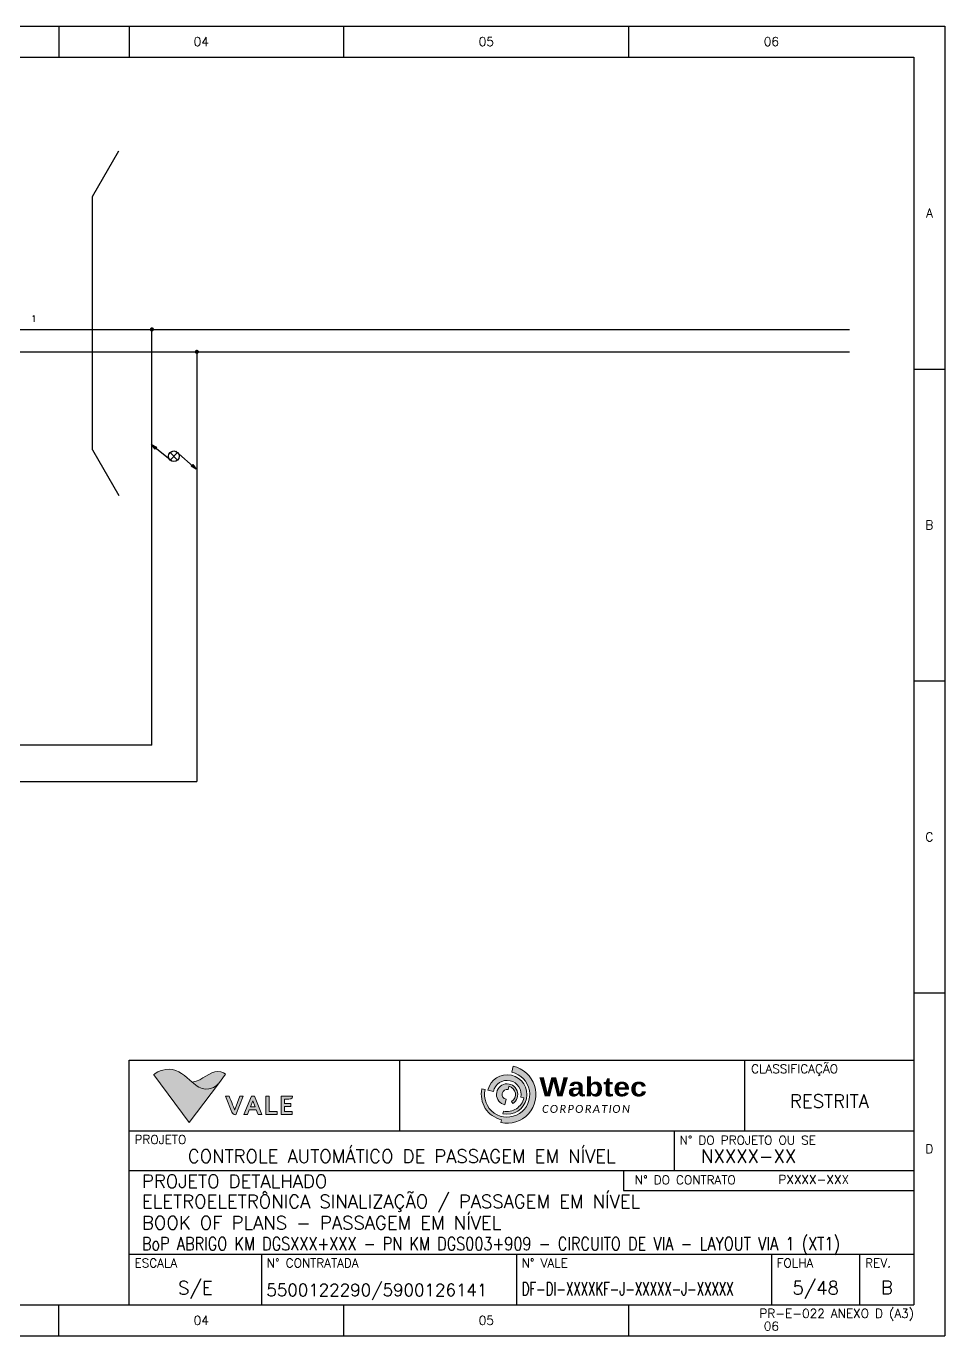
# Model space of a CAD drawing. Header units: millimetres. Extents: x -61265 to -60845, y 1816 to 2113.
# Drawn here: x -61053 to -60844.6, y 1816.1 to 2113.1 of the extents above; entities that cross this region are included whole.
import ezdxf
from ezdxf.enums import TextEntityAlignment as Align

# ---------------------------------------------------------------- set-up
doc = ezdxf.new("R2010")
doc.units = ezdxf.units.MM
doc.header["$LTSCALE"] = 10
for name, color, linetype in [('EL2', 7, 'Continuous'), ('FORMATO', 7, 'Continuous'), ('FRL2', 2, 'Continuous'), ('FRL3', 3, 'Continuous'), ('FRL4', 4, 'Continuous'), ('FRL5', 5, 'Continuous'), ('FRL6', 6, 'Continuous'), ('FRL7', 7, 'Continuous'), ('FRR120', 7, 'Continuous'), ('FRR175', 1, 'Continuous'), ('FRR80', 3, 'Continuous')]:
    doc.layers.add(name, color=color, linetype=linetype)
doc.styles.add('MtXpl_Arial_Black_1', font='ariblk.ttf')
doc.styles.add('R120', font='simplex.shx', dxfattribs={"height": 3})
doc.styles.add('R60', font='simplex.shx', dxfattribs={"height": 1.5})
doc.styles.add('R80', font='simplex.shx', dxfattribs={"height": 2})

# ---------------------------------------------------------------- blocks, each defined once
blk = doc.blocks.new('A3_FOLHA_INTERNA')
at = {"lineweight": 0}
h = blk.add_hatch(color=1, dxfattribs=at)
h.dxf.hatch_style = 1
h.paths.add_polyline_path([(316.35, 55.71), (317.61, 55.43, -0.991094), (323.84, 54.08), (324.5, 53.94, -0.417634), (319.89, 50.96), (319.75, 50.35, 2.410864)], flags=17)
h.paths.add_polyline_path([(320.96, 55.82), (321.12, 56.57, -0.677146), (321.71, 53.12), (322, 52.68, 5.093189), (320.2, 52.37), (320.48, 53.63, -0.996657)], flags=16)
h.paths.add_polyline_path([(315.71, 55.84), (315, 56, 0.41436), (319.46, 49.01), (319.31, 48.34, 1.003354), (322.1, 61.12), (321.8, 59.75, -2.427708)])
at = {"layer": 'FORMATO', "linetype": 'Continuous', "lineweight": 0, "true_color": 0x007e7a}
h = blk.add_hatch(color=136, dxfattribs=at)
edge = h.paths.add_edge_path()
edge.add_spline(control_points=[(249.28, 57.53), (250.31, 56.66), (251.29, 55.94), (252.36, 55.94), (252.36, 55.94), (254.31, 55.94), (255.22, 57.16), (255.22, 57.16), (255.22, 57.16), (255.22, 57.16), (248.63, 48.41), (248.63, 48.41), (248.63, 48.41), (248.63, 48.41), (240.56, 59.2), (240.56, 59.2), (240.56, 59.2), (240.56, 59.2), (241.88, 60.46), (244.07, 60.46), (244.07, 60.46), (246.14, 60.46), (247.75, 58.83), (249.28, 57.53)], knot_values=[0, 0, 0, 0, 0.166667, 0.166667, 0.166667, 0.166667, 0.333333, 0.333333, 0.333333, 0.333333, 0.5, 0.5, 0.5, 0.5, 0.666667, 0.666667, 0.666667, 0.666667, 0.833333, 0.833333, 0.833333, 0.833333, 1, 1, 1, 1], degree=3, periodic=0)
at = {"layer": 'FORMATO', "linetype": 'Continuous', "lineweight": 0, "true_color": 0xedb111}
h = blk.add_hatch(color=40, dxfattribs=at)
edge = h.paths.add_edge_path()
edge.add_spline(control_points=[(256.87, 59.33), (256.87, 59.33), (256.12, 59.95), (255.12, 59.95), (255.12, 59.95), (253.11, 59.95), (251.85, 57.95), (249.28, 57.53), (249.28, 57.53), (250.31, 56.66), (251.29, 55.94), (252.36, 55.94), (252.36, 55.94), (254.31, 55.94), (255.22, 57.16), (255.22, 57.16), (255.22, 57.16), (255.22, 57.16), (256.87, 59.33), (256.87, 59.33)], knot_values=[0, 0, 0, 0, 0.2, 0.2, 0.2, 0.2, 0.4, 0.4, 0.4, 0.4, 0.6, 0.6, 0.6, 0.6, 0.8, 0.8, 0.8, 0.8, 1, 1, 1, 1], degree=3, periodic=0)
at = {"layer": 'FORMATO', "linetype": 'Continuous', "lineweight": 0, "true_color": 0x919191}
h = blk.add_hatch(color=252, dxfattribs=at)
edge = h.paths.add_edge_path()
edge.add_spline(control_points=[(260.87, 54.33), (260.87, 54.33), (260.06, 54.33), (260.06, 54.33), (260.06, 54.33), (260.06, 54.33), (259.02, 51.5), (259.02, 51.5), (259.02, 51.5), (258.95, 51.33), (258.92, 51.23), (258.92, 51.23), (258.92, 51.23), (258.92, 51.23), (258.91, 51.23), (258.91, 51.23), (258.91, 51.23), (258.91, 51.23), (258.08, 53.3), (257.66, 54.33), (257.66, 54.33), (257.66, 54.33), (256.81, 54.33), (256.81, 54.33), (256.81, 54.33), (256.81, 54.33), (258.3, 50.69), (258.3, 50.69), (258.3, 50.69), (258.39, 50.47), (258.66, 50.12), (259.19, 50.12), (259.19, 50.12), (259.19, 50.12), (260.87, 54.33), (260.87, 54.33)], knot_values=[0, 0, 0, 0, 0.111111, 0.111111, 0.111111, 0.111111, 0.222222, 0.222222, 0.222222, 0.222222, 0.333333, 0.333333, 0.333333, 0.333333, 0.444444, 0.444444, 0.444444, 0.444444, 0.555556, 0.555556, 0.555556, 0.555556, 0.666667, 0.666667, 0.666667, 0.666667, 0.777778, 0.777778, 0.777778, 0.777778, 0.888889, 0.888889, 0.888889, 0.888889, 1, 1, 1, 1], degree=3, periodic=0)
h = blk.add_hatch(color=252, dxfattribs=at)
edge = h.paths.add_edge_path()
edge.add_spline(control_points=[(271.96, 50.18), (271.96, 50.18), (271.96, 50.84), (271.96, 50.84), (271.96, 50.84), (271.96, 50.84), (270.21, 50.84), (270.21, 50.84), (270.21, 50.84), (270.21, 50.84), (270.21, 52.03), (270.21, 52.03), (270.21, 52.03), (270.21, 52.03), (271.69, 52.03), (271.69, 52.03), (271.69, 52.03), (271.69, 52.03), (271.69, 52.65), (271.69, 52.65), (271.69, 52.65), (271.69, 52.65), (270.21, 52.65), (270.21, 52.65), (270.21, 52.65), (270.21, 52.65), (270.21, 53.67), (270.21, 53.67), (270.21, 53.67), (270.21, 53.67), (271.22, 53.67), (271.22, 53.67), (271.22, 53.67), (272.01, 53.67), (272.06, 54.33), (272.06, 54.33), (272.06, 54.33), (272.06, 54.33), (269.46, 54.33), (269.46, 54.33), (269.46, 54.33), (269.46, 54.33), (269.46, 50.18), (269.46, 50.18), (269.46, 50.18), (269.46, 50.18), (271.96, 50.18), (271.96, 50.18)], knot_values=[0, 0, 0, 0, 0.083333, 0.083333, 0.083333, 0.083333, 0.166667, 0.166667, 0.166667, 0.166667, 0.25, 0.25, 0.25, 0.25, 0.333333, 0.333333, 0.333333, 0.333333, 0.416667, 0.416667, 0.416667, 0.416667, 0.5, 0.5, 0.5, 0.5, 0.583333, 0.583333, 0.583333, 0.583333, 0.666667, 0.666667, 0.666667, 0.666667, 0.75, 0.75, 0.75, 0.75, 0.833333, 0.833333, 0.833333, 0.833333, 0.916667, 0.916667, 0.916667, 0.916667, 1, 1, 1, 1], degree=3, periodic=0)
edge = h.paths.add_edge_path()
edge.add_spline(control_points=[(268.58, 50.18), (268.58, 50.18), (268.58, 50.84), (268.58, 50.84), (268.58, 50.84), (268.58, 50.84), (266.74, 50.84), (266.74, 50.84), (266.74, 50.84), (266.74, 50.84), (266.74, 54.33), (266.74, 54.33), (266.74, 54.33), (266.74, 54.33), (265.98, 54.33), (265.98, 54.33), (265.98, 54.33), (265.98, 54.33), (265.98, 50.18), (265.98, 50.18), (265.98, 50.18), (265.98, 50.18), (268.58, 50.18), (268.58, 50.18)], knot_values=[0, 0, 0, 0, 0.166667, 0.166667, 0.166667, 0.166667, 0.333333, 0.333333, 0.333333, 0.333333, 0.5, 0.5, 0.5, 0.5, 0.666667, 0.666667, 0.666667, 0.666667, 0.833333, 0.833333, 0.833333, 0.833333, 1, 1, 1, 1], degree=3, periodic=0)
edge = h.paths.add_edge_path()
edge.add_spline(control_points=[(265.09, 50.18), (265.09, 50.18), (263.45, 54.33), (263.45, 54.33), (263.45, 54.33), (263.45, 54.33), (262.73, 54.33), (262.73, 54.33), (262.73, 54.33), (262.73, 54.33), (261.01, 50.18), (261.01, 50.18), (261.01, 50.18), (261.01, 50.18), (261.82, 50.18), (261.82, 50.18), (261.82, 50.18), (261.82, 50.18), (262.24, 51.24), (262.24, 51.24), (262.24, 51.24), (262.24, 51.24), (263.83, 51.24), (263.83, 51.24), (263.83, 51.24), (263.83, 51.24), (264.25, 50.18), (264.25, 50.18), (264.25, 50.18), (264.25, 50.18), (265.09, 50.18), (265.09, 50.18)], knot_values=[0, 0, 0, 0, 0.125, 0.125, 0.125, 0.125, 0.25, 0.25, 0.25, 0.25, 0.375, 0.375, 0.375, 0.375, 0.5, 0.5, 0.5, 0.5, 0.625, 0.625, 0.625, 0.625, 0.75, 0.75, 0.75, 0.75, 0.875, 0.875, 0.875, 0.875, 1, 1, 1, 1], degree=3, periodic=0)
edge = h.paths.add_edge_path(flags=16)
edge.add_spline(control_points=[(263.59, 51.89), (263.59, 51.89), (262.5, 51.89), (262.5, 51.89), (262.5, 51.89), (262.5, 51.89), (263.04, 53.29), (263.04, 53.29), (263.04, 53.29), (263.04, 53.29), (263.05, 53.31), (263.05, 53.31), (263.05, 53.31), (263.05, 53.31), (263.59, 51.89), (263.59, 51.89)], knot_values=[0, 0, 0, 0, 0.25, 0.25, 0.25, 0.25, 0.5, 0.5, 0.5, 0.5, 0.75, 0.75, 0.75, 0.75, 1, 1, 1, 1], degree=3, periodic=0)
at = {"color": 1, "lineweight": 0}
for p, q in [((321.8, 59.75), (322.1, 61.13)), ((320.96, 55.82), (321.12, 56.57)), ((315.71, 55.84), (315, 56)), ((317.61, 55.43), (316.35, 55.71)), ((320.48, 53.63), (320.2, 52.37)), ((324.5, 53.94), (323.84, 54.08)), ((319.89, 50.96), (319.75, 50.35)), ((321.71, 53.12), (322, 52.68)), ((319.46, 49.01), (319.31, 48.34))]:
    blk.add_line(p, q, dxfattribs=at)
at = {"linetype": 'Continuous', "ltscale": 5}
for p, q in [((347.12, 37.5), (347.12, 32.94)), ((347.12, 32.94), (413, 32.94))]:
    blk.add_line(p, q, dxfattribs=at)
at = {"color": 1, "lineweight": 0}
for radius, start, end in [(5.14, 167.4386, 77.8894), (6.54, 257.5057, 78.1113), (4.48, 257.5057, 167.3931), (3.19, 348.2541, 167.2477), (2.41, 301.9384, 257.5057), (1.89, 301.4744, 77.8894), (5.86, 167.4771, 257.5057), (1.12, 77.8894, 257.5057), (3.86, 257.5057, 348.174)]:
    blk.add_arc((320.72, 54.73), radius, start, end, dxfattribs=at)
at = {"layer": 'FORMATO', "color": 136, "lineweight": 0, "true_color": 0x007e7a}
blk.add_open_spline([(249.28, 57.53), (250.31, 56.66), (251.29, 55.94), (252.36, 55.94), (252.36, 55.94), (254.31, 55.94), (255.22, 57.16), (255.22, 57.16), (255.22, 57.16), (255.22, 57.16), (248.63, 48.41), (248.63, 48.41), (248.63, 48.41), (248.63, 48.41), (240.56, 59.2), (240.56, 59.2), (240.56, 59.2), (240.56, 59.2), (241.88, 60.46), (244.07, 60.46), (244.07, 60.46), (246.14, 60.46), (247.75, 58.83), (249.28, 57.53)], degree=3, knots=[0, 0, 0, 0, 0.166667, 0.166667, 0.166667, 0.166667, 0.333333, 0.333333, 0.333333, 0.333333, 0.5, 0.5, 0.5, 0.5, 0.666667, 0.666667, 0.666667, 0.666667, 0.833333, 0.833333, 0.833333, 0.833333, 1, 1, 1, 1], dxfattribs=at)
at = {"layer": 'FORMATO', "color": 40, "lineweight": 0, "true_color": 0xedb111}
blk.add_open_spline([(256.87, 59.33), (256.87, 59.33), (256.12, 59.95), (255.12, 59.95), (255.12, 59.95), (253.11, 59.95), (251.85, 57.95), (249.28, 57.53), (249.28, 57.53), (250.31, 56.66), (251.29, 55.94), (252.36, 55.94), (252.36, 55.94), (254.31, 55.94), (255.22, 57.16), (255.22, 57.16), (255.22, 57.16), (255.22, 57.16), (256.87, 59.33), (256.87, 59.33)], degree=3, knots=[0, 0, 0, 0, 0.2, 0.2, 0.2, 0.2, 0.4, 0.4, 0.4, 0.4, 0.6, 0.6, 0.6, 0.6, 0.8, 0.8, 0.8, 0.8, 1, 1, 1, 1], dxfattribs=at)
at = {"layer": 'FORMATO', "color": 252, "lineweight": 0, "true_color": 0x919191}
for points, knots in [([(260.87, 54.33), (260.87, 54.33), (260.06, 54.33), (260.06, 54.33), (260.06, 54.33), (260.06, 54.33), (259.02, 51.5), (259.02, 51.5), (259.02, 51.5), (258.95, 51.33), (258.92, 51.23), (258.92, 51.23), (258.92, 51.23), (258.92, 51.23), (258.91, 51.23), (258.91, 51.23), (258.91, 51.23), (258.91, 51.23), (258.08, 53.3), (257.66, 54.33), (257.66, 54.33), (257.66, 54.33), (256.81, 54.33), (256.81, 54.33), (256.81, 54.33), (256.81, 54.33), (258.3, 50.69), (258.3, 50.69), (258.3, 50.69), (258.39, 50.47), (258.66, 50.12), (259.19, 50.12), (259.19, 50.12), (259.19, 50.12), (260.87, 54.33), (260.87, 54.33)], [0, 0, 0, 0, 0.111111, 0.111111, 0.111111, 0.111111, 0.222222, 0.222222, 0.222222, 0.222222, 0.333333, 0.333333, 0.333333, 0.333333, 0.444444, 0.444444, 0.444444, 0.444444, 0.555556, 0.555556, 0.555556, 0.555556, 0.666667, 0.666667, 0.666667, 0.666667, 0.777778, 0.777778, 0.777778, 0.777778, 0.888889, 0.888889, 0.888889, 0.888889, 1, 1, 1, 1]), ([(265.09, 50.18), (265.09, 50.18), (263.45, 54.33), (263.45, 54.33), (263.45, 54.33), (263.45, 54.33), (262.73, 54.33), (262.73, 54.33), (262.73, 54.33), (262.73, 54.33), (261.01, 50.18), (261.01, 50.18), (261.01, 50.18), (261.01, 50.18), (261.82, 50.18), (261.82, 50.18), (261.82, 50.18), (261.82, 50.18), (262.24, 51.24), (262.24, 51.24), (262.24, 51.24), (262.24, 51.24), (263.83, 51.24), (263.83, 51.24), (263.83, 51.24), (263.83, 51.24), (264.25, 50.18), (264.25, 50.18), (264.25, 50.18), (264.25, 50.18), (265.09, 50.18), (265.09, 50.18)], [0, 0, 0, 0, 0.125, 0.125, 0.125, 0.125, 0.25, 0.25, 0.25, 0.25, 0.375, 0.375, 0.375, 0.375, 0.5, 0.5, 0.5, 0.5, 0.625, 0.625, 0.625, 0.625, 0.75, 0.75, 0.75, 0.75, 0.875, 0.875, 0.875, 0.875, 1, 1, 1, 1]), ([(268.58, 50.18), (268.58, 50.18), (268.58, 50.84), (268.58, 50.84), (268.58, 50.84), (268.58, 50.84), (266.74, 50.84), (266.74, 50.84), (266.74, 50.84), (266.74, 50.84), (266.74, 54.33), (266.74, 54.33), (266.74, 54.33), (266.74, 54.33), (265.98, 54.33), (265.98, 54.33), (265.98, 54.33), (265.98, 54.33), (265.98, 50.18), (265.98, 50.18), (265.98, 50.18), (265.98, 50.18), (268.58, 50.18), (268.58, 50.18)], [0, 0, 0, 0, 0.166667, 0.166667, 0.166667, 0.166667, 0.333333, 0.333333, 0.333333, 0.333333, 0.5, 0.5, 0.5, 0.5, 0.666667, 0.666667, 0.666667, 0.666667, 0.833333, 0.833333, 0.833333, 0.833333, 1, 1, 1, 1]), ([(271.96, 50.18), (271.96, 50.18), (271.96, 50.84), (271.96, 50.84), (271.96, 50.84), (271.96, 50.84), (270.21, 50.84), (270.21, 50.84), (270.21, 50.84), (270.21, 50.84), (270.21, 52.03), (270.21, 52.03), (270.21, 52.03), (270.21, 52.03), (271.69, 52.03), (271.69, 52.03), (271.69, 52.03), (271.69, 52.03), (271.69, 52.65), (271.69, 52.65), (271.69, 52.65), (271.69, 52.65), (270.21, 52.65), (270.21, 52.65), (270.21, 52.65), (270.21, 52.65), (270.21, 53.67), (270.21, 53.67), (270.21, 53.67), (270.21, 53.67), (271.22, 53.67), (271.22, 53.67), (271.22, 53.67), (272.01, 53.67), (272.06, 54.33), (272.06, 54.33), (272.06, 54.33), (272.06, 54.33), (269.46, 54.33), (269.46, 54.33), (269.46, 54.33), (269.46, 54.33), (269.46, 50.18), (269.46, 50.18), (269.46, 50.18), (269.46, 50.18), (271.96, 50.18), (271.96, 50.18)], [0, 0, 0, 0, 0.083333, 0.083333, 0.083333, 0.083333, 0.166667, 0.166667, 0.166667, 0.166667, 0.25, 0.25, 0.25, 0.25, 0.333333, 0.333333, 0.333333, 0.333333, 0.416667, 0.416667, 0.416667, 0.416667, 0.5, 0.5, 0.5, 0.5, 0.583333, 0.583333, 0.583333, 0.583333, 0.666667, 0.666667, 0.666667, 0.666667, 0.75, 0.75, 0.75, 0.75, 0.833333, 0.833333, 0.833333, 0.833333, 0.916667, 0.916667, 0.916667, 0.916667, 1, 1, 1, 1]), ([(263.59, 51.89), (263.59, 51.89), (262.5, 51.89), (262.5, 51.89), (262.5, 51.89), (262.5, 51.89), (263.04, 53.29), (263.04, 53.29), (263.04, 53.29), (263.04, 53.29), (263.05, 53.31), (263.05, 53.31), (263.05, 53.31), (263.05, 53.31), (263.59, 51.89), (263.59, 51.89)], [0, 0, 0, 0, 0.25, 0.25, 0.25, 0.25, 0.5, 0.5, 0.5, 0.5, 0.75, 0.75, 0.75, 0.75, 1, 1, 1, 1])]:
    blk.add_open_spline(points, degree=3, knots=knots, dxfattribs=at)
at = {"layer": 'FRL2'}
for p, q in [((219, 297), (219, 290)), ((283.67, 290), (283.67, 297)), ((348.33, 290), (348.33, 297)), ((413, 219.25), (420, 219.25)), ((413, 148.5), (420, 148.5)), ((413, 77.75), (420, 77.75)), ((219, 0), (219, 7)), ((283.67, 0), (283.67, 7)), ((348.33, 0), (348.33, 7))]:
    blk.add_line(p, q, dxfattribs=at)
at = {"layer": 'FRL4'}
for p, q in [((235, 297), (235, 290)), ((374.67, 46.5), (374.67, 62.5)), ((265, 18.5), (265, 7)), ((322.83, 18.5), (322.83, 7)), ((380.66, 18.5), (380.66, 7)), ((400.74, 7), (400.74, 18.5))]:
    blk.add_line(p, q, dxfattribs=at)
at = {"layer": 'FRL4', "linetype": 'Continuous'}
for p, q in [((296.33, 62.5), (296.33, 46.5)), ((358.62, 46.5), (358.62, 37.5))]:
    blk.add_line(p, q, dxfattribs=at)
at = {"layer": 'FRL5', "color": 7}
for p, q in [((235, 62.5), (413, 62.5)), ((235, 7), (235, 62.5)), ((235, 46.5), (413, 46.5)), ((235, 37.5), (413, 37.5)), ((235, 18.5), (413, 18.5))]:
    blk.add_line(p, q, dxfattribs=at)
at = {"layer": 'FRL6'}
for p, q in [((25, 290), (413, 290)), ((413, 290), (413, 7)), ((25, 7), (413, 7))]:
    blk.add_line(p, q, dxfattribs=at)
at = {"layer": 'FRL7'}
for p, q in [((0, 297), (420, 297)), ((420, 297), (420, 0)), ((0, 0), (420, 0))]:
    blk.add_line(p, q, dxfattribs=at)
at = {"insert": (328.04, 58.59), "char_height": 4.289, "width": 24.7642, "attachment_point": 1, "style": 'MtXpl_Arial_Black_1'}
blk.add_mtext('Wabtec', dxfattribs=at)
at = {"insert": (328.65, 52.35), "char_height": 1.792, "width": 30.0397, "attachment_point": 1}
blk.add_mtext('\\pxsm1;{\\fCalibri|b0|i1|c0|p34;\\T1.2;CORPORATION}', dxfattribs=at)
at = {"layer": 'FRL3', "style": 'R80'}
for s, p in [('PROJETO', (236.2, 43.51)), ('N%%D DO PROJETO OU SE', (359.82, 43.36)), ('N%%D DO CONTRATO', (349.68, 34.35)), ('ESCALA', (236.2, 15.51)), ('N%%D CONTRATADA', (266.2, 15.51)), ('N%%D VALE', (324.03, 15.51)), ('FOLHA', (381.86, 15.51)), ('REV.', (401.94, 15.51))]:
    blk.add_text(s, height=2, dxfattribs=at).set_placement(p)
at = {"layer": 'FRR120', "color": 7, "style": 'R120'}
for tag, p, height in [('FASE_DO_PROJETO', (237.89, 33.55), 3), ('ÁREA_E/OU_SUBÁREA', (237.89, 28.98), 3), ('TÍTULO_DO_DESENHO', (237.89, 24.15), 3), ('NÚMERO_DA_CONTRATADA', (266.11, 9.01), 2.77)]:
    blk.add_attdef(tag, p, '', height=height, dxfattribs=at)
for tag, p, width in [('SUBTÍTULO_DO_DESENHO', (237.89, 19.39), 0.9), ('NÚMERO_VALE', (324.03, 9.18), 0.65)]:
    blk.add_attdef(tag, p, '', height=3, dxfattribs=dict(at, width=width))
for tag, p in [('ESCALA', (250, 10.68)), ('FOLHA', (390.7, 10.68)), ('REVISÃO', (406.87, 10.96))]:
    blk.add_attdef(tag, text='', height=3, dxfattribs=at).set_placement(p, align=Align.MIDDLE)
at = {"layer": 'FRR175', "style": 'R120'}
for tag, height, p in [('CLASSIFICAÇÃO', 3, (393.83, 53.23)), ('PROJETO', 3, (296.81, 40.72)), ('N_PROJ_SE', 3, (375.5, 40.72)), ('SE', 2, (390.28, 35.43))]:
    blk.add_attdef(tag, text='', height=height, dxfattribs=at).set_placement(p, align=Align.MIDDLE_CENTER)
at = {"layer": 'FRR80', "style": 'R80'}
for s, p in [('04', (251.33, 293.5)), ('05', (316, 293.5)), ('06', (380.67, 293.5)), ('A', (416.5, 254.63)), ('B', (416.5, 183.88)), ('C', (416.5, 113.13)), ('D', (416.5, 42.38)), ('04', (251.33, 3.5)), ('05', (316, 3.5)), ('06', (380.67, 2.17))]:
    blk.add_text(s, height=2, dxfattribs=at).set_placement(p, align=Align.MIDDLE)
blk.add_text('CLASSIFICAÇÃO', height=2, dxfattribs=at).set_placement((376.07, 59.54))
blk.add_text('PR-E-022 ANEXO D (A3)', height=2, dxfattribs=at).set_placement((413.01, 4.08), align=Align.RIGHT)

msp = doc.modelspace()

# ---------------------------------------------------------------- hatches: boundary and pattern name
at = {"layer": 'EL2'}
h = msp.add_hatch(color=7, dxfattribs=at)
edge = h.paths.add_edge_path()
edge.add_arc((-61024.46, 2044.31), 0.475, 180, 540)
h = msp.add_hatch(color=7, dxfattribs=at)
edge = h.paths.add_edge_path()
edge.add_arc((-61014.25, 2039.23), 0.475, 180, 540)

# ---------------------------------------------------------------- linework, layer by layer
at = {"layer": 'EL2', "color": 7}
for p, q in [((-61037.95, 2074.43), (-61031.95, 2084.83)), ((-61037.95, 2017.03), (-61031.95, 2006.63))]:
    msp.add_line(p, q, dxfattribs=at)
at = {"layer": 'EL2', "color": 7, "linetype": 'Continuous', "ltscale": 5}
msp.add_line((-61037.95, 2017.03), (-61037.95, 2074.43), dxfattribs=at)
at = {"layer": 'EL2', "color": 0}
for p, q in [((-61224.2, 2044.31), (-60866.2, 2044.31)), ((-61024.45, 1950.05), (-61024.45, 2044.31)), ((-61224.2, 2039.23), (-60866.2, 2039.23)), ((-61014.25, 2039.23), (-61014.25, 1941.81)), ((-61019.9, 2014.4), (-61024.53, 2018.15)), ((-61019.04, 2016.68), (-61014.41, 2012.61)), ((-61018.62, 2014.69), (-61020.34, 2016.4)), ((-61020.34, 2014.69), (-61018.62, 2016.4)), ((-61024.45, 1950.05), (-61134.89, 1950.04)), ((-61134.87, 1941.78), (-61014.25, 1941.81))]:
    msp.add_line(p, q, dxfattribs=at)
for points in [[(-61023.41, 2017.59), (-61023.73, 2017.19), (-61024.55, 2018.19), (-61023.41, 2017.59)], [(-61023.5, 2017.57), (-61023.74, 2017.28), (-61024.36, 2018.02), (-61023.5, 2017.57)], [(-61023.6, 2017.57), (-61023.75, 2017.37), (-61024.17, 2017.87), (-61023.6, 2017.57)], [(-61023.69, 2017.56), (-61023.77, 2017.46), (-61023.98, 2017.71), (-61023.69, 2017.56)], [(-61023.75, 2017.56), (-61023.79, 2017.51), (-61023.89, 2017.64), (-61023.75, 2017.56)], [(-61015.55, 2013.29), (-61015.2, 2013.67), (-61014.44, 2012.62), (-61015.55, 2013.29)], [(-61015.45, 2013.3), (-61015.2, 2013.58), (-61014.63, 2012.79), (-61015.45, 2013.3)], [(-61015.36, 2013.3), (-61015.18, 2013.49), (-61014.81, 2012.97), (-61015.36, 2013.3)], [(-61015.26, 2013.31), (-61015.18, 2013.4), (-61014.99, 2013.14), (-61015.26, 2013.31)], [(-61015.2, 2013.3), (-61015.16, 2013.34), (-61015.07, 2013.21), (-61015.2, 2013.3)]]:
    msp.add_lwpolyline(points, dxfattribs=at)
msp.add_circle((-61019.48, 2015.54), 1.21, dxfattribs=at)

# ---------------------------------------------------------------- block references
ref = msp.add_blockref('A3_FOLHA_INTERNA', (-61264.6, 1816.08))
ref.add_attrib('PROJETO', 'CONTROLE AUTOMÁTICO DE PASSAGEM EM NÍVEL', dxfattribs={"layer": 'FRR175', "height": 3, "style": 'R120'}).set_placement((-60967.79, 1856.8), align=Align.MIDDLE_CENTER)
ref.add_attrib('N_PROJ_SE', 'NXXXX-XX', dxfattribs={"layer": 'FRR175', "height": 3, "style": 'R120'}).set_placement((-60889.1, 1856.8), align=Align.MIDDLE_CENTER)
ref.add_attrib('SE', 'PXXXX-XXX', dxfattribs={"layer": 'FRR175', "height": 2, "style": 'R120'}).set_placement((-60874.32, 1851.51), align=Align.MIDDLE_CENTER)
ref.add_attrib('FASE_DO_PROJETO', 'PROJETO DETALHADO', (-61026.71, 1849.62), dxfattribs={"layer": 'FRR120', "color": 7, "height": 3, "style": 'R120'})
ref.add_attrib('ÁREA_E/OU_SUBÁREA', 'ELETROELETRÔNICA SINALIZAÇÃO / PASSAGEM EM NÍVEL', (-61026.71, 1845.06), dxfattribs={"layer": 'FRR120', "color": 7, "height": 3, "style": 'R120'})
ref.add_attrib('TÍTULO_DO_DESENHO', 'BOOK OF PLANS - PASSAGEM EM NÍVEL', (-61026.71, 1840.22), dxfattribs={"layer": 'FRR120', "color": 7, "height": 3, "style": 'R120'})
ref.add_attrib('SUBTÍTULO_DO_DESENHO', 'BoP ABRIGO KM DGSXXX+XXX - PN KM DGS003+909 - CIRCUITO DE VIA - LAYOUT VIA 1 (XT1)', (-61026.71, 1835.47), dxfattribs={"layer": 'FRR120', "color": 7, "height": 3, "style": 'R120', "width": 0.8})
ref.add_attrib('ESCALA', 'S/E', dxfattribs={"layer": 'FRR120', "color": 7, "height": 3, "style": 'R120'}).set_placement((-61014.6, 1826.75), align=Align.MIDDLE)
ref.add_attrib('NÚMERO_DA_CONTRATADA', '5500122290/5900126141', (-60998.49, 1825.09), dxfattribs={"layer": 'FRR120', "color": 7, "height": 2.7715, "style": 'R120'})
ref.add_attrib('NÚMERO_VALE', 'DF-DI-XXXXKF-J-XXXXX-J-XXXXX ', (-60940.57, 1825.25), dxfattribs={"layer": 'FRR120', "color": 7, "height": 3, "style": 'R120', "width": 0.65})
ref.add_attrib('FOLHA', '5/48', dxfattribs={"layer": 'FRR120', "color": 7, "height": 3, "style": 'R120'}).set_placement((-60873.9, 1826.75), align=Align.MIDDLE)
ref.add_attrib('REVISÃO', '  B  ', dxfattribs={"layer": 'FRR120', "color": 7, "height": 3, "style": 'R120'}).set_placement((-60857.73, 1827.04), align=Align.MIDDLE)
ref.add_attrib('CLASSIFICAÇÃO', 'RESTRITA', dxfattribs={"layer": 'FRR175', "height": 3, "style": 'R120'}).set_placement((-60870.77, 1869.31), align=Align.MIDDLE_CENTER)

# ---------------------------------------------------------------- texts
at = {"layer": 'EL2', "color": 7, "insert": (-61051.23, 2047.5), "char_height": 1.5, "width": 10.3838, "attachment_point": 2, "line_spacing_factor": 0.8, "style": 'R60'}
msp.add_mtext('\\pxqc;{\\W0.93333;\\C256;1}', dxfattribs=at)

doc.saveas('drawing.dxf')
